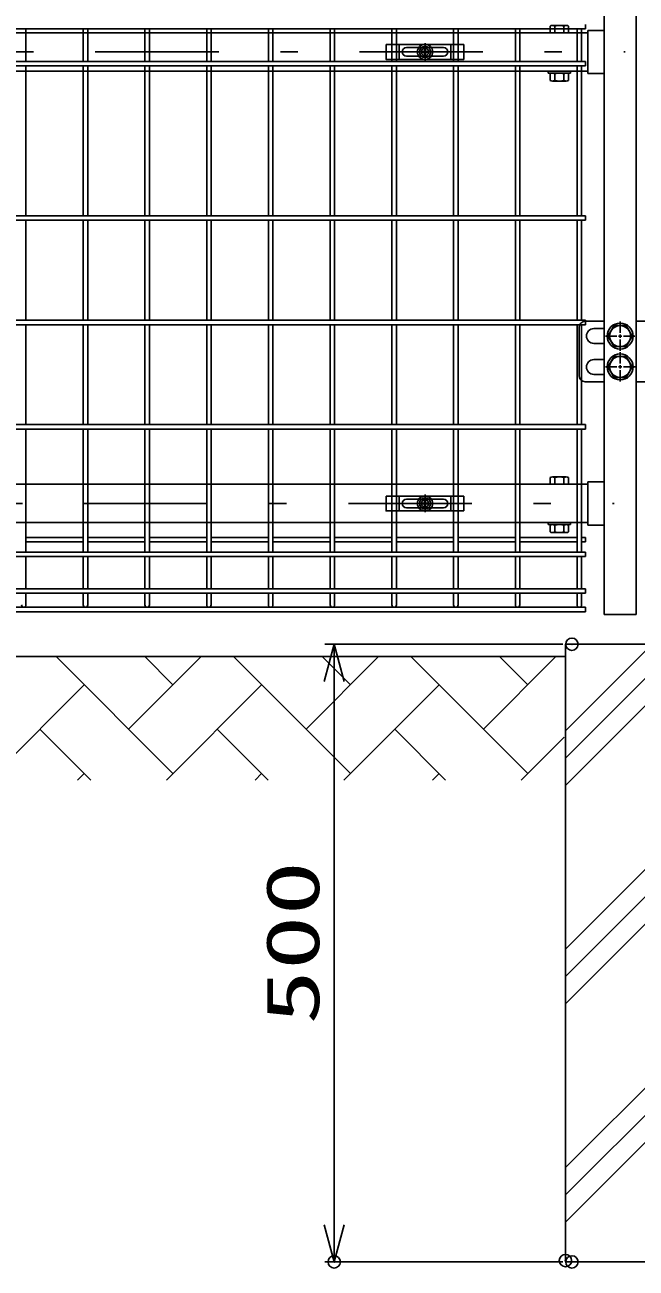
# Model space of a CAD drawing. Units: millimetres, scale not verified. Extents: x -4455 to 4455, y -3150 to 3150.
# Drawn here: x -2269 to -1774, y -1137 to -131 of the extents above; entities that cross this region are included whole.
import ezdxf
from ezdxf.enums import TextEntityAlignment as Align

# ---------------------------------------------------------------- set-up
doc = ezdxf.new("R2010")
doc.units = ezdxf.units.MM
doc.header["$LTSCALE"] = 20
doc.header["$PDMODE"] = 32
doc.header["$PDSIZE"] = 10
doc.linetypes.add('USER1', pattern=[10.7, 5, -2.5, 0.7, -2.5])
doc.linetypes.add('USER2', pattern=[0.375, 0.25, -0.125])
for name, color, linetype, lineweight in [('0-0_外形線', 7, 'Continuous', 25), ('0-1_寸法線', 4, 'Continuous', 25), ('0-2_0', 3, 'USER2', 25), ('0-4_扉横枠', 7, 'Continuous', 25), ('0-5_軸線', 2, 'USER1', 25), ('0-6_扉縦枠', 7, 'Continuous', 25), ('0-7_丁番', 3, 'Continuous', 25), ('0-A_ハッチング', 4, 'Continuous', 25), ('0-F_NER', 30, 'Continuous', 25), ('1-3_固定金具', 41, 'Continuous', 25)]:
    doc.layers.add(name, color=color, linetype=linetype, lineweight=lineweight)
doc.layers.add('0-3_DEFPOINTS', color=7, linetype='Continuous')
doc.styles.add('ＭＳ ゴシック', font='')
doc.styles.get('ＭＳ ゴシック').set_extended_font_data('MS Gothic')

# ---------------------------------------------------------------- blocks, each defined once
blk = doc.blocks.new('_Open30')
at = {"layer": '0-2_0', "color": 4, "linetype": 'Continuous'}
blk.add_line((0, 0), (-20, 0), dxfattribs=at)
blk.add_lwpolyline([(-20, 5.36), (0, 0), (-20, -5.36)], dxfattribs=at)
blk = doc.blocks.new('A$Cbe1bfa43')
at = {"layer": '1-3_固定金具'}
for p, q in [((0, 0), (1260, 0)), ((210, -240), (210, 0)), ((630, -80), (630, 22.9)), ((1050, -240), (1050, 0)), ((1260, 0), (1260, -240)), ((260, -120), (260.2, -120)), ((330, -50), (930, -50)), ((330, -190), (930, -190)), ((590, -120), (487.1, -120)), ((590, -120), (550, -120)), ((585.5, -112.8), (622.8, -112.8)), ((585.5, -127.2), (585.5, -112.8)), ((585.5, -112.8), (622.8, -112.8)), ((585.5, -127.2), (585.5, -112.8)), ((585.5, -112.8), (622.8, -112.8)), ((585.5, -127.2), (585.5, -112.8)), ((622.8, -127.2), (585.5, -127.2)), ((622.8, -127.2), (585.5, -127.2)), ((610, -120), (650, -120)), ((610, -120), (650, -120)), ((622.8, -112.8), (622.8, -75.5)), ((622.8, -112.8), (622.8, -75.5)), ((622.8, -112.8), (622.8, -75.5)), ((622.8, -112.8), (622.8, -75.5)), ((622.8, -112.8), (622.8, -75.5)), ((622.8, -112.8), (622.8, -75.5)), ((622.8, -75.5), (637.2, -75.5)), ((622.8, -75.5), (637.2, -75.5)), ((622.8, -75.5), (637.2, -75.5)), ((622.8, -75.5), (637.2, -75.5)), ((622.8, -75.5), (637.2, -75.5)), ((622.8, -75.5), (637.2, -75.5)), ((622.8, -164.5), (622.8, -127.2)), ((622.8, -164.5), (622.8, -127.2)), ((637.2, -164.5), (622.8, -164.5)), ((637.2, -164.5), (622.8, -164.5)), ((637.2, -164.5), (622.8, -164.5)), ((637.2, -164.5), (622.8, -164.5)), ((637.2, -164.5), (622.8, -164.5)), ((637.2, -164.5), (622.8, -164.5)), ((630, -80), (630, -40)), ((630, -140), (630, -100)), ((630, -140), (630, -100)), ((630, -160), (630, -200)), ((630, -160), (630, -262.9)), ((637.2, -75.5), (637.2, -112.8)), ((637.2, -75.5), (637.2, -112.8)), ((637.2, -75.5), (637.2, -112.8)), ((637.2, -75.5), (637.2, -112.8)), ((637.2, -75.5), (637.2, -112.8)), ((637.2, -112.8), (674.5, -112.8)), ((637.2, -112.8), (674.5, -112.8)), ((637.2, -112.8), (674.5, -112.8)), ((637.2, -127.2), (637.2, -164.5)), ((674.5, -127.2), (637.2, -127.2)), ((637.2, -127.2), (637.2, -164.5)), ((674.5, -127.2), (637.2, -127.2)), ((637.2, -127.2), (637.2, -164.5)), ((674.5, -127.2), (637.2, -127.2)), ((670, -120), (710, -120)), ((670, -120), (772.9, -120)), ((674.5, -112.8), (674.5, -127.2)), ((674.5, -112.8), (674.5, -127.2)), ((674.5, -112.8), (674.5, -127.2)), ((1004, -120), (1004.2, -120))]:
    blk.add_line(p, q, dxfattribs=at)
for points in [[(0, 0), (0, -240), (1260, -240)], [(585.5, -127.2), (585.5, -112.8), (622.8, -112.8)], [(585.5, -127.2), (585.5, -112.8), (622.8, -112.8)], [(585.5, -127.2), (585.5, -112.8), (622.8, -112.8)], [(622.8, -164.5), (622.8, -127.2), (585.5, -127.2)], [(622.8, -164.5), (622.8, -127.2), (585.5, -127.2)], [(622.8, -164.5), (622.8, -127.2), (585.5, -127.2)], [(622.8, -164.5), (622.8, -127.2), (585.5, -127.2)], [(637.2, -75.5), (637.2, -112.8), (674.5, -112.8), (674.5, -127.2)], [(637.2, -112.8), (674.5, -112.8), (674.5, -127.2)], [(637.2, -112.8), (674.5, -112.8), (674.5, -127.2)], [(674.5, -127.2), (637.2, -127.2), (637.2, -164.5)], [(674.5, -127.2), (637.2, -127.2), (637.2, -164.5)], [(674.5, -127.2), (637.2, -127.2), (637.2, -164.5)]]:
    blk.add_lwpolyline(points, dxfattribs=at)
for radius in [122.9, 122.9, 122.9, 122.9, 122.9, 122.9, 91.9, 91.9, 91.9, 91.9, 91.9, 91.9, 60]:
    blk.add_circle((630, -120), radius, dxfattribs=at)
for centre, start, end in [((330, -120), 90, 180), ((330, -120), 180, 270), ((930, -120), 0, 90), ((930, -120), 270, 0)]:
    blk.add_arc(centre, 70, start, end, dxfattribs=at)

msp = doc.modelspace()

# ---------------------------------------------------------------- linework, layer by layer
at = {"layer": '0-0_外形線'}
for p, q in [((-1831.33, -632.15), (-1736.58, -632.15)), ((-1831.33, -632.15), (-1831.33, -1132.15)), ((-2781.38, -642.15), (-1831.33, -642.15)), ((-1831.33, -1132.15), (-1581.33, -1132.15))]:
    msp.add_line(p, q, dxfattribs=at)
at = {"layer": '0-1_寸法線'}
for p, q in [((-1833.58, -632.15), (-2026.15, -632.15)), ((-2018.65, -662.15), (-2018.65, -1102.15)), ((-1833.58, -1132.15), (-2026.15, -1132.15))]:
    msp.add_line(p, q, dxfattribs=at)
at = {"layer": '0-3_DEFPOINTS'}
for p in [(-1826.08, -632.15), (-2018.65, -1132.15), (-1831.33, -1131.07), (-1826.08, -1132.15)]:
    msp.add_point(p, dxfattribs=at)
at = {"layer": '0-4_扉横枠'}
for p, q in [((-2827.08, -137.15), (-1813.08, -137.15)), ((-1843.78, -137.15), (-1843.78, -131.69)), ((-1843.78, -137.15), (-1828.78, -137.15)), ((-1841.9, -131.14), (-1830.65, -131.14)), ((-1840.03, -137.15), (-1840.03, -131.69)), ((-1832.53, -137.15), (-1832.53, -131.69)), ((-1828.78, -137.15), (-1828.78, -131.69)), ((-1813.08, -135.2), (-1800.08, -135.2)), ((-1813.08, -135.2), (-1813.08, -170.1)), ((-1813.08, -168.15), (-2827.08, -168.15)), ((-1845.28, -168.15), (-1845.28, -169.75)), ((-1827.28, -169.75), (-1845.28, -169.75)), ((-1843.78, -170.3), (-1843.78, -175.69)), ((-1830.65, -169.75), (-1841.9, -169.75)), ((-1840.03, -170.3), (-1840.03, -175.69)), ((-1832.53, -170.3), (-1832.53, -175.69)), ((-1828.78, -170.3), (-1828.78, -175.69)), ((-1827.28, -168.15), (-1827.28, -169.75)), ((-1813.08, -170.1), (-1800.08, -170.1)), ((-1830.65, -176.25), (-1841.9, -176.25)), ((-2827.08, -502.65), (-1813.08, -502.65)), ((-1843.78, -502.65), (-1843.78, -497.19)), ((-1843.78, -502.65), (-1828.78, -502.65)), ((-1841.9, -496.64), (-1830.65, -496.64)), ((-1840.03, -502.65), (-1840.03, -497.19)), ((-1832.53, -502.65), (-1832.53, -497.19)), ((-1828.78, -502.65), (-1828.78, -497.19)), ((-1813.08, -500.7), (-1800.08, -500.7)), ((-1813.08, -500.7), (-1813.08, -535.6)), ((-1813.08, -533.65), (-2827.08, -533.65)), ((-1845.28, -533.65), (-1845.28, -535.25)), ((-1827.28, -535.25), (-1845.28, -535.25)), ((-1843.78, -535.8), (-1843.78, -541.19)), ((-1830.65, -535.25), (-1841.9, -535.25)), ((-1830.65, -541.75), (-1841.9, -541.75)), ((-1840.03, -535.8), (-1840.03, -541.19)), ((-1832.53, -535.8), (-1832.53, -541.19)), ((-1828.78, -535.8), (-1828.78, -541.19)), ((-1827.28, -533.65), (-1827.28, -535.25)), ((-1813.08, -535.6), (-1800.08, -535.6))]:
    msp.add_line(p, q, dxfattribs=at)
for centre, radius, start, end in [((-1841.9, -134.6), 3.46, 57.13278, 122.86722), ((-1836.28, -144.13), 12.99, 73.22135, 106.77865), ((-1830.65, -134.6), 3.46, 57.13278, 122.86722), ((-1841.9, -173.2), 3.46, 57.13278, 122.86722), ((-1836.28, -182.74), 12.99, 73.22135, 106.77865), ((-1830.65, -173.2), 3.46, 57.13278, 122.86722), ((-1841.9, -172.79), 3.46, 237.13278, 302.86722), ((-1836.28, -163.25), 12.99, 253.22135, 286.77865), ((-1830.65, -172.79), 3.46, 237.13278, 302.86722), ((-1841.9, -500.1), 3.46, 57.13278, 122.86722), ((-1836.28, -509.63), 12.99, 73.22135, 106.77865), ((-1830.65, -500.1), 3.46, 57.13278, 122.86722), ((-1841.9, -538.7), 3.46, 57.13278, 122.86722), ((-1841.9, -538.29), 3.46, 237.13278, 302.86722), ((-1836.28, -548.24), 12.99, 73.22135, 106.77865), ((-1836.28, -528.75), 12.99, 253.22135, 286.77865), ((-1830.65, -538.7), 3.46, 57.13278, 122.86722), ((-1830.65, -538.29), 3.46, 237.13278, 302.86722)]:
    msp.add_arc(centre, radius, start, end, dxfattribs=at)
at = {"layer": '0-5_軸線'}
for p, q in [((-2854.18, -152.65), (-1782.98, -152.65)), ((-2863.18, -518.15), (-1791.98, -518.15))]:
    msp.add_line(p, q, dxfattribs=at)
at = {"layer": '0-6_扉縦枠'}
for p, q in [((-1800.08, 302.85), (-1800.08, -608.15)), ((-1774.08, -608.15), (-1774.08, 302.85)), ((-1800.08, -608.15), (-1774.08, -608.15))]:
    msp.add_line(p, q, dxfattribs=at)
at = {"layer": '0-7_丁番'}
for p, q in [((-1800.08, -370.65), (-1815.33, -370.65)), ((-1787.08, -379.95), (-1787.08, -370.8)), ((-1787.08, -379.95), (-1787.08, -370.8)), ((-1752.27, -370.65), (-1774.08, -370.65)), ((-1820.33, -375.65), (-1820.33, -414.65)), ((-1800.08, -376.65), (-1808.33, -376.65)), ((-1787.08, -384), (-1787.08, -381.3)), ((-1787.08, -384), (-1787.08, -381.3)), ((-1800.08, -388.65), (-1808.33, -388.65)), ((-1789.78, -382.65), (-1798.93, -382.65)), ((-1788.43, -382.65), (-1785.73, -382.65)), ((-1788.43, -382.65), (-1785.73, -382.65)), ((-1787.08, -385.35), (-1787.08, -394.5)), ((-1787.08, -385.35), (-1787.08, -394.5)), ((-1784.38, -382.65), (-1775.23, -382.65)), ((-1784.38, -382.65), (-1775.23, -382.65)), ((-1800.08, -401.65), (-1808.33, -401.65)), ((-1787.08, -404.95), (-1787.08, -395.8)), ((-1789.78, -407.65), (-1798.93, -407.65)), ((-1788.43, -407.65), (-1785.73, -407.65)), ((-1787.08, -409), (-1787.08, -406.3)), ((-1787.08, -410.35), (-1787.08, -419.5)), ((-1784.38, -407.65), (-1774.08, -407.65)), ((-1800.08, -419.65), (-1815.33, -419.65)), ((-1800.08, -413.65), (-1808.33, -413.65)), ((-1739.77, -419.65), (-1774.08, -419.65))]:
    msp.add_line(p, q, dxfattribs=at)
for points in [[(-1791.99, -374.15), (-1796.89, -382.65), (-1791.99, -391.15), (-1782.17, -391.15), (-1777.26, -382.65), (-1782.17, -374.15)], [(-1791.99, -399.15), (-1796.89, -407.65), (-1791.99, -416.15), (-1782.17, -416.15), (-1777.26, -407.65), (-1782.17, -399.15)]]:
    msp.add_lwpolyline(points, close=True, dxfattribs=at)
for centre, radius in [((-1787.08, -382.65), 10.5), ((-1787.08, -382.65), 8.5), ((-1787.08, -407.65), 10.5), ((-1787.08, -407.65), 8.5)]:
    msp.add_circle(centre, radius, dxfattribs=at)
for centre, radius, start, end in [((-1815.33, -375.65), 5, 90, 180), ((-1808.33, -382.65), 6, 90, 270), ((-1808.33, -407.65), 6, 90, 270), ((-1815.33, -414.65), 5, 180, 270)]:
    msp.add_arc(centre, radius, start, end, dxfattribs=at)
at = {"layer": '0-A_ハッチング'}
for p, q in [((-1831.33, -724.34), (-1739.13, -632.15)), ((-1831.33, -702.24), (-1761.23, -632.15)), ((-2149.23, -736.81), (-2243.9, -642.15)), ((-2185.16, -700.89), (-2126.41, -642.15)), ((-2149.23, -664.97), (-2172.06, -642.15)), ((-2005.55, -736.81), (-2100.22, -642.15)), ((-2041.47, -700.89), (-1982.73, -642.15)), ((-2005.55, -664.97), (-2028.38, -642.15)), ((-1861.87, -736.81), (-1956.53, -642.15)), ((-1897.79, -700.89), (-1839.04, -642.15)), ((-1861.87, -664.97), (-1884.69, -642.15)), ((-1831.33, -746.44), (-1736.58, -651.69)), ((-2298.25, -742.15), (-2221.08, -664.97)), ((-2154.57, -742.15), (-2077.39, -664.97)), ((-2010.88, -742.15), (-1933.71, -664.97)), ((-2215.74, -742.15), (-2257, -700.89)), ((-2072.06, -742.15), (-2113.31, -700.89)), ((-1928.38, -742.15), (-1969.63, -700.89)), ((-1867.2, -742.15), (-1832.43, -707.38)), ((-2226.41, -742.15), (-2221.08, -736.81)), ((-2082.73, -742.15), (-2077.39, -736.81)), ((-1939.04, -742.15), (-1933.71, -736.81)), ((-1831.33, -879.02), (-1736.58, -784.27)), ((-1831.33, -1055.8), (-1581.33, -805.8)), ((-1831.33, -901.12), (-1736.58, -806.37)), ((-1831.33, -1077.89), (-1581.33, -827.89)), ((-1831.33, -923.21), (-1736.58, -828.46)), ((-1831.33, -1099.99), (-1581.33, -849.99))]:
    msp.add_line(p, q, dxfattribs=at)
at = {"layer": '0-F_NER'}
for p, q in [((-1815.08, -130.34), (-1815.08, -133.94)), ((-1815.08, -133.94), (-2825.08, -133.94)), ((-2268.28, -160.35), (-2268.28, -133.94)), ((-2221.88, -160.35), (-2221.88, -133.94)), ((-2218.28, -160.35), (-2218.28, -133.94)), ((-2171.88, -160.35), (-2171.88, -133.94)), ((-2168.28, -160.35), (-2168.28, -133.94)), ((-2121.88, -160.35), (-2121.88, -133.94)), ((-2118.28, -160.35), (-2118.28, -133.94)), ((-2071.88, -160.35), (-2071.88, -133.94)), ((-2068.28, -160.35), (-2068.28, -133.94)), ((-2021.88, -160.35), (-2021.88, -133.94)), ((-2018.28, -160.35), (-2018.28, -133.94)), ((-1971.88, -160.35), (-1971.88, -133.94)), ((-1968.28, -160.35), (-1968.28, -133.94)), ((-1921.88, -160.35), (-1921.88, -133.94)), ((-1918.28, -160.35), (-1918.28, -133.94)), ((-1871.88, -160.35), (-1871.88, -133.94)), ((-1868.28, -160.35), (-1868.28, -133.94)), ((-1821.88, -160.35), (-1821.88, -133.94)), ((-1818.28, -160.35), (-1818.28, -133.94)), ((-1815.08, -160.35), (-1815.08, -163.95)), ((-1815.08, -163.95), (-2825.08, -163.95)), ((-2268.28, -285.35), (-2268.28, -163.95)), ((-2221.88, -285.35), (-2221.88, -163.95)), ((-2218.28, -285.35), (-2218.28, -163.95)), ((-2171.88, -285.35), (-2171.88, -163.95)), ((-2168.28, -285.35), (-2168.28, -163.95)), ((-2121.88, -285.35), (-2121.88, -163.95)), ((-2118.28, -285.35), (-2118.28, -163.95)), ((-2071.88, -285.35), (-2071.88, -163.95)), ((-2068.28, -285.35), (-2068.28, -163.95)), ((-2021.88, -285.35), (-2021.88, -163.95)), ((-2018.28, -285.35), (-2018.28, -163.95)), ((-1971.88, -285.35), (-1971.88, -163.95)), ((-1968.28, -285.35), (-1968.28, -163.95)), ((-1921.88, -285.35), (-1921.88, -163.95)), ((-1918.28, -285.35), (-1918.28, -163.95)), ((-1871.88, -285.35), (-1871.88, -163.95)), ((-1868.28, -285.35), (-1868.28, -163.95)), ((-1821.88, -285.35), (-1821.88, -163.95)), ((-1818.28, -285.35), (-1818.28, -163.95)), ((-1815.08, -288.95), (-2825.08, -288.95)), ((-2268.28, -369.85), (-2268.28, -288.95)), ((-2221.88, -369.85), (-2221.88, -288.95)), ((-2218.28, -369.85), (-2218.28, -288.95)), ((-2171.88, -369.85), (-2171.88, -288.95)), ((-2168.28, -369.85), (-2168.28, -288.95)), ((-2121.88, -369.85), (-2121.88, -288.95)), ((-2118.28, -369.85), (-2118.28, -288.95)), ((-2071.88, -369.85), (-2071.88, -288.95)), ((-2068.28, -369.85), (-2068.28, -288.95)), ((-2021.88, -369.85), (-2021.88, -288.95)), ((-2018.28, -369.85), (-2018.28, -288.95)), ((-1971.88, -369.85), (-1971.88, -288.95)), ((-1968.28, -369.85), (-1968.28, -288.95)), ((-1921.88, -369.85), (-1921.88, -288.95)), ((-1918.28, -369.85), (-1918.28, -288.95)), ((-1871.88, -369.85), (-1871.88, -288.95)), ((-1868.28, -369.85), (-1868.28, -288.95)), ((-1821.88, -369.85), (-1821.88, -288.95)), ((-1818.28, -369.85), (-1818.28, -288.95)), ((-1815.08, -285.35), (-1815.08, -288.95)), ((-1815.08, -369.85), (-1815.08, -373.45)), ((-1815.08, -373.45), (-2825.08, -373.45)), ((-2268.28, -454.35), (-2268.28, -373.45)), ((-2221.88, -454.35), (-2221.88, -373.45)), ((-2218.28, -454.35), (-2218.28, -373.45)), ((-2171.88, -454.35), (-2171.88, -373.45)), ((-2168.28, -454.35), (-2168.28, -373.45)), ((-2121.88, -454.35), (-2121.88, -373.45)), ((-2118.28, -454.35), (-2118.28, -373.45)), ((-2071.88, -454.35), (-2071.88, -373.45)), ((-2068.28, -454.35), (-2068.28, -373.45)), ((-2021.88, -454.35), (-2021.88, -373.45)), ((-2018.28, -454.35), (-2018.28, -373.45)), ((-1971.88, -454.35), (-1971.88, -373.45)), ((-1968.28, -454.35), (-1968.28, -373.45)), ((-1921.88, -454.35), (-1921.88, -373.45)), ((-1918.28, -454.35), (-1918.28, -373.45)), ((-1871.88, -454.35), (-1871.88, -373.45)), ((-1868.28, -454.35), (-1868.28, -373.45)), ((-1821.88, -454.35), (-1821.88, -373.45)), ((-1818.28, -454.35), (-1818.28, -373.45)), ((-1815.08, -457.95), (-2825.08, -457.95)), ((-2268.28, -557.45), (-2268.28, -457.95)), ((-2221.88, -557.45), (-2221.88, -457.95)), ((-2218.28, -557.45), (-2218.28, -457.95)), ((-2171.88, -557.45), (-2171.88, -457.95)), ((-2168.28, -557.45), (-2168.28, -457.95)), ((-2121.88, -557.45), (-2121.88, -457.95)), ((-2118.28, -557.45), (-2118.28, -457.95)), ((-2071.88, -557.45), (-2071.88, -457.95)), ((-2068.28, -557.45), (-2068.28, -457.95)), ((-2021.88, -557.45), (-2021.88, -457.95)), ((-2018.28, -557.45), (-2018.28, -457.95)), ((-1971.88, -557.45), (-1971.88, -457.95)), ((-1968.28, -557.45), (-1968.28, -457.95)), ((-1921.88, -557.45), (-1921.88, -457.95)), ((-1918.28, -557.45), (-1918.28, -457.95)), ((-1871.88, -557.45), (-1871.88, -457.95)), ((-1868.28, -557.45), (-1868.28, -457.95)), ((-1821.88, -557.45), (-1821.88, -457.95)), ((-1818.28, -557.45), (-1818.28, -457.95)), ((-1815.08, -454.35), (-1815.08, -457.95)), ((-2221.88, -545.59), (-2268.28, -545.59)), ((-2221.88, -549.19), (-2268.28, -549.19)), ((-2171.88, -545.59), (-2218.28, -545.59)), ((-2171.88, -549.19), (-2218.28, -549.19)), ((-2121.88, -545.59), (-2168.28, -545.59)), ((-2121.88, -549.19), (-2168.28, -549.19)), ((-2071.88, -545.59), (-2118.28, -545.59)), ((-2071.88, -549.19), (-2118.28, -549.19)), ((-2021.88, -545.59), (-2068.28, -545.59)), ((-2021.88, -549.19), (-2068.28, -549.19)), ((-1971.88, -545.59), (-2018.28, -545.59)), ((-1971.88, -549.19), (-2018.28, -549.19)), ((-1921.88, -545.59), (-1968.28, -545.59)), ((-1921.88, -549.19), (-1968.28, -549.19)), ((-1871.88, -545.59), (-1918.28, -545.59)), ((-1871.88, -549.19), (-1918.28, -549.19)), ((-1821.88, -545.59), (-1868.28, -545.59)), ((-1821.88, -549.19), (-1868.28, -549.19)), ((-1815.08, -545.59), (-1818.28, -545.59)), ((-1815.08, -549.19), (-1818.28, -549.19)), ((-1815.08, -545.59), (-1815.08, -549.19)), ((-1815.08, -561.05), (-2825.08, -561.05)), ((-2268.28, -587.25), (-2268.28, -561.05)), ((-2221.88, -587.25), (-2221.88, -561.05)), ((-2218.28, -587.25), (-2218.28, -561.05)), ((-2171.88, -587.25), (-2171.88, -561.05)), ((-2168.28, -587.25), (-2168.28, -561.05)), ((-2121.88, -587.25), (-2121.88, -561.05)), ((-2118.28, -587.25), (-2118.28, -561.05)), ((-2071.88, -587.25), (-2071.88, -561.05)), ((-2068.28, -587.25), (-2068.28, -561.05)), ((-2021.88, -587.25), (-2021.88, -561.05)), ((-2018.28, -587.25), (-2018.28, -561.05)), ((-1971.88, -587.25), (-1971.88, -561.05)), ((-1968.28, -587.25), (-1968.28, -561.05)), ((-1921.88, -587.25), (-1921.88, -561.05)), ((-1918.28, -587.25), (-1918.28, -561.05)), ((-1871.88, -587.25), (-1871.88, -561.05)), ((-1868.28, -587.25), (-1868.28, -561.05)), ((-1821.88, -587.25), (-1821.88, -561.05)), ((-1818.28, -587.25), (-1818.28, -561.05)), ((-1815.08, -557.45), (-1815.08, -561.05)), ((-1815.08, -590.85), (-2825.08, -590.85)), ((-2268.28, -590.85), (-2268.28, -600.35)), ((-2221.88, -590.85), (-2221.88, -600.35)), ((-2218.28, -590.85), (-2218.28, -600.35)), ((-2171.88, -590.85), (-2171.88, -600.35)), ((-2168.28, -590.85), (-2168.28, -600.35)), ((-2121.88, -590.85), (-2121.88, -600.35)), ((-2118.28, -590.85), (-2118.28, -600.35)), ((-2071.88, -590.85), (-2071.88, -600.35)), ((-2068.28, -590.85), (-2068.28, -600.35)), ((-2021.88, -590.85), (-2021.88, -600.35)), ((-2018.28, -590.85), (-2018.28, -600.35)), ((-1971.88, -590.85), (-1971.88, -600.35)), ((-1968.28, -590.85), (-1968.28, -600.35)), ((-1921.88, -590.85), (-1921.88, -600.35)), ((-1918.28, -590.85), (-1918.28, -600.35)), ((-1871.88, -590.85), (-1871.88, -600.35)), ((-1868.28, -590.85), (-1868.28, -600.35)), ((-1821.88, -590.85), (-1821.88, -600.35)), ((-1818.28, -590.85), (-1818.28, -600.35)), ((-1815.08, -587.25), (-1815.08, -590.85)), ((-1815.08, -602.15), (-2825.08, -602.15)), ((-1815.08, -602.15), (-2825.08, -602.15)), ((-1815.08, -602.15), (-1815.08, -605.75)), ((-1815.08, -605.75), (-2825.08, -605.75))]:
    msp.add_line(p, q, dxfattribs=at)
for points in [[(-1815.08, -160.35), (-2825.08, -160.35), (-2825.08, -163.95)], [(-1815.08, -285.35), (-2825.08, -285.35), (-2825.08, -288.95)], [(-1815.08, -369.85), (-2825.08, -369.85), (-2825.08, -373.45)], [(-1815.08, -454.35), (-2825.08, -454.35), (-2825.08, -457.95)], [(-1815.08, -557.45), (-2825.08, -557.45), (-2825.08, -561.05)], [(-1815.08, -587.25), (-2825.08, -587.25), (-2825.08, -590.85)]]:
    msp.add_lwpolyline(points, dxfattribs=at)
for centre in [(-2270.08, -600.35), (-2220.08, -600.35), (-2170.08, -600.35), (-2120.08, -600.35), (-2070.08, -600.35), (-2020.08, -600.35), (-1970.08, -600.35), (-1920.08, -600.35), (-1870.08, -600.35), (-1820.08, -600.35)]:
    msp.add_arc(centre, 1.8, 180, 0, dxfattribs=at)

# ---------------------------------------------------------------- block references
at = {"layer": '0-1_寸法線', "xscale": 1.5, "yscale": 1.5}
for p, rotation in [((-2018.65, -632.15), 90), ((-2018.65, -1132.15), 270)]:
    msp.add_blockref('_Open30', p, dxfattribs=dict(at, rotation=rotation))
at = {"layer": '1-3_固定金具', "xscale": 0.05, "yscale": 0.05}
for p in [(-1976.58, -146.65), (-1976.58, -512.15)]:
    msp.add_blockref('A$Cbe1bfa43', p, dxfattribs=at)

# ---------------------------------------------------------------- texts
at = {"layer": '0-1_寸法線', "color": 2, "style": 'ＭＳ ゴシック', "width": 1.5}
msp.add_text('500', height=43.26, rotation=90, dxfattribs=at).set_placement((-2017.82, -940), align=Align.BOTTOM_LEFT)

doc.saveas('drawing.dxf')
